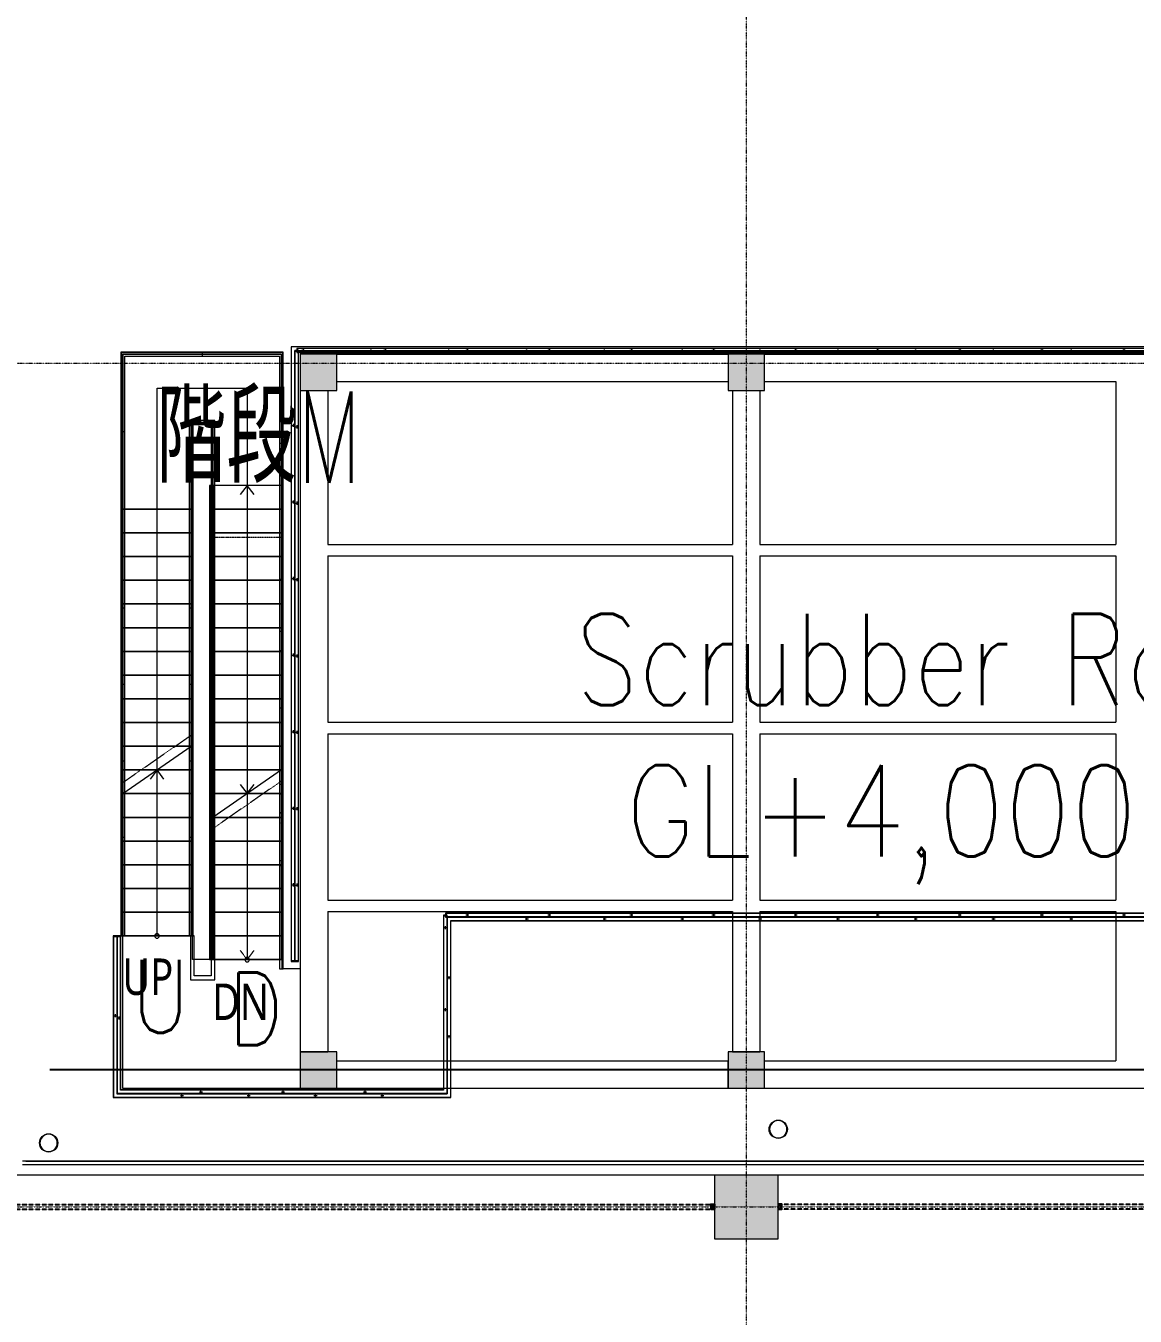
# Model space of a CAD drawing. Extents: x -32000 to 290600, y -29000 to 131250.
# Drawn here: x 151700 to 163864, y 88800 to 102950 of the extents above; entities that cross this region are included whole.
import ezdxf
from ezdxf.enums import TextEntityAlignment as Align

# ---------------------------------------------------------------- set-up
doc = ezdxf.new("R2010")
doc.units = 0
doc.header["$LTSCALE"] = 10
for name, pattern in [('H12PL2$0$JJP_三點線', [0.9, 0.3, -0.15, 0, -0.15, 0, -0.15, 0, -0.15]), ('H12PL2$0$JJP_虛線(退縮線、投影線、地下室範圍、非屬本工程、圖面分區)', [0.45, 0.3, -0.15]), ('H12PL2$0$虛線', [0.846667, 0.423333, -0.423333]), ('XFM7P20ICA$0$CENTERK3', [2.749, 2.5, -0.083, 0.083, -0.083]), ('XFM7P20ICA$0$H12PL2$0$JJP_三點線', [0.9, 0.3, -0.15, 0, -0.15, 0, -0.15, 0, -0.15]), ('XFM7P20ICA$0$H12PL2$0$JJP_虛線(退縮線、投影線、地下室範圍、非屬本工程、圖面分區)', [0.45, 0.3, -0.15]), ('XFM7P20ICA$0$H12PL2$0$虛線', [0.846667, 0.423333, -0.423333]), ('XFM7P20ICA$0$XFDP20$0$HIDDEN2', [0.1875, 0.125, -0.0625])]:
    doc.linetypes.add(name, pattern=pattern)
for name, color, linetype in [('H12PL2$0$A-OBJE-MEP', 252, 'Continuous'), ('H12PL2$0$A-RAIL', 252, 'Continuous'), ('H12PL2$0$A-STRS', 252, 'Continuous'), ('H12PL2$0$A-TEXT', 252, 'Continuous'), ('H12PL2$0$A-WALL-EX', 252, 'Continuous'), ('H12PL2$0$S-BEAM-SHOW', 252, 'Continuous'), ('H12PL2$0$S-COL', 252, 'Continuous'), ('H12PL2$0$S-GRID', 252, 'Continuous'), ('H12PL2$0$S-SLAB-SHOW', 252, 'Continuous'), ('XFM7P20ICA$0$H12PL2$0$A-OBJE-MEP', 252, 'Continuous'), ('XFM7P20ICA$0$H12PL2$0$A-RAIL', 252, 'Continuous'), ('XFM7P20ICA$0$H12PL2$0$A-STRS', 252, 'Continuous'), ('XFM7P20ICA$0$H12PL2$0$A-WALL-EX', 252, 'Continuous'), ('XFM7P20ICA$0$H12PL2$0$Hattch', 252, 'Continuous'), ('XFM7P20ICA$0$H12PL2$0$S-COL', 252, 'Continuous'), ('XFM7P20ICA$0$H12PL2$0$S-GRID', 252, 'Continuous'), ('XFM7P20ICA$0$K-SIN', 252, 'XFM7P20ICA$0$CENTERK3'), ('XFM7P20ICA$0$TEXT2', 252, 'Continuous'), ('XFM7P20ICA$0$XFDP20$0$A-Partition-Col (200K)', 1, 'Continuous'), ('XFM7P20ICA$0$XFDP20$0$A-W-R1 (Rockwool) (200K)', 2, 'XFM7P20ICA$0$XFDP20$0$HIDDEN2')]:
    doc.layers.add(name, color=color, linetype=linetype)
doc.styles.add('H12PL2$0$Standard', font='', dxfattribs={"width": 0.8})
doc.styles.add('XFM7P20ICA$0$TEXT', font='romans.shx', dxfattribs={"width": 0.85, "bigfont": 'BIGFONT.shx'})
doc.styles.get('H12PL2$0$Standard').set_extended_font_data('Microsoft JhengHei')

# ---------------------------------------------------------------- blocks, each defined once
blk = doc.blocks.new('H12PL2')
at = {"layer": 'H12PL2$0$A-OBJE-MEP', "lineweight": 0, "flags": 128}
for points in [[(160045, 90850, 1), (159855, 90850, 1)], [(152045, 90700, 1), (151855, 90700, 1)]]:
    blk.add_lwpolyline(points, format="xyb", close=True, dxfattribs=at)
at = {"layer": 'H12PL2$0$A-OBJE-MEP', "lineweight": 0}
for centre in [(159950, 90850), (151950, 90700)]:
    blk.add_circle(centre, 100, dxfattribs=at)
at = {"layer": 'H12PL2$0$A-RAIL', "lineweight": 0}
for p, q in [((152742.65, 99371.35), (152742.65, 97650)), ((154523.35, 99371.35), (152742.65, 99371.35)), ((153650, 99350), (153616, 99350)), ((153633, 99367), (153633, 99333)), ((154523.35, 97390), (154523.35, 99371.35)), ((154757, 99390), (154723, 99390)), ((154740, 99407), (154740, 99373)), ((155657, 99390), (155623, 99390)), ((155640, 99407), (155640, 99373)), ((156557, 99390), (156523, 99390)), ((156540, 99407), (156540, 99373)), ((157457, 99390), (157423, 99390)), ((157440, 99407), (157440, 99373)), ((158357, 99390), (158323, 99390)), ((158340, 99407), (158340, 99373)), ((159257, 99390), (159223, 99390)), ((159240, 99407), (159240, 99373)), ((160157, 99390), (160123, 99390)), ((160140, 99407), (160140, 99373)), ((161057, 99390), (161023, 99390)), ((161040, 99407), (161040, 99373)), ((161957, 99390), (161923, 99390)), ((161940, 99407), (161940, 99373)), ((162857, 99390), (162823, 99390)), ((162840, 99407), (162840, 99373)), ((163757, 99390), (163723, 99390)), ((163740, 99407), (163740, 99373)), ((152785.35, 97650), (152785.35, 99328.65)), ((152785.35, 99328.65), (154480.65, 99328.65)), ((154480.65, 99328.65), (154480.65, 97390)), ((152747, 98500), (152781, 98500)), ((152764, 98517), (152764, 98483)), ((153492.65, 98621.35), (153492.65, 97650)), ((153773.35, 98621.35), (153492.65, 98621.35)), ((153535.35, 97650), (153535.35, 98578.65)), ((153535.35, 98578.65), (153730.65, 98578.65)), ((153730.65, 98578.65), (153730.65, 97390)), ((153773.35, 97390), (153773.35, 98621.35)), ((154653, 98552.5), (154687, 98552.5)), ((154670, 98569.5), (154670, 98535.5)), ((154519, 98370), (154485, 98370)), ((154502, 98353), (154502, 98387)), ((153773.35, 98010), (153730.65, 98010)), ((153730.65, 98010), (153730.65, 97910)), ((153773.35, 97910), (153773.35, 98010)), ((154523.35, 98010), (154480.65, 98010)), ((154480.65, 98010), (154480.65, 97910)), ((154523.35, 97910), (154523.35, 98010)), ((153730.65, 97910), (153730.65, 92710)), ((153773.35, 92710), (153773.35, 97910)), ((154480.65, 97910), (154480.65, 92710)), ((154523.35, 92710), (154523.35, 97910)), ((152742.65, 97650), (152742.65, 92970)), ((152785.35, 92970), (152785.35, 97650)), ((153492.65, 97650), (153492.65, 92970)), ((153535.35, 92970), (153535.35, 97650)), ((154653, 97715), (154687, 97715)), ((154670, 97732), (154670, 97698)), ((153730.65, 97390), (153730.65, 94316.27)), ((153773.35, 94340.92), (153773.35, 97390)), ((154480.65, 97390), (154480.65, 94316.27)), ((154523.35, 94340.92), (154523.35, 97390)), ((153769, 96880), (153735, 96880)), ((153752, 96863), (153752, 96897)), ((154519, 96880), (154485, 96880)), ((154502, 96863), (154502, 96897)), ((154653, 96877.5), (154687, 96877.5)), ((154670, 96894.5), (154670, 96860.5)), ((152747, 96567), (152781, 96567)), ((152764, 96584), (152764, 96550)), ((153497, 96567), (153531, 96567)), ((153514, 96584), (153514, 96550)), ((153769, 96307), (153735, 96307)), ((153752, 96290), (153752, 96324)), ((154519, 96307), (154485, 96307)), ((154502, 96290), (154502, 96324)), ((153769, 96095), (153735, 96095)), ((153752, 96078), (153752, 96112)), ((154519, 96095), (154485, 96095)), ((154502, 96078), (154502, 96112)), ((154653, 96040), (154687, 96040)), ((154670, 96057), (154670, 96023)), ((152747, 95729), (152781, 95729)), ((152764, 95746), (152764, 95712)), ((153497, 95729), (153531, 95729)), ((153514, 95746), (153514, 95712)), ((153769, 95469), (153735, 95469)), ((153752, 95452), (153752, 95486)), ((154519, 95469), (154485, 95469)), ((154502, 95452), (154502, 95486)), ((153769, 95310), (153735, 95310)), ((153752, 95293), (153752, 95327)), ((154519, 95310), (154485, 95310)), ((154502, 95293), (154502, 95327)), ((154653, 95202.5), (154687, 95202.5)), ((154670, 95219.5), (154670, 95185.5)), ((152747, 94891), (152781, 94891)), ((152764, 94908), (152764, 94874)), ((153497, 94891), (153531, 94891)), ((153514, 94908), (153514, 94874)), ((153769, 94631), (153735, 94631)), ((153769, 94525), (153735, 94525)), ((153752, 94614), (153752, 94648)), ((153752, 94508), (153752, 94542)), ((154519, 94631), (154485, 94631)), ((154519, 94525), (154485, 94525)), ((154502, 94614), (154502, 94648)), ((154502, 94508), (154502, 94542)), ((154670, 94382), (154670, 94348)), ((153730.65, 94316.27), (153773.35, 94340.92)), ((154480.65, 94316.27), (154523.35, 94340.92)), ((154653, 94365), (154687, 94365)), ((152747, 94053), (152781, 94053)), ((152764, 94070), (152764, 94036)), ((153497, 94053), (153531, 94053)), ((153514, 94070), (153514, 94036)), ((153769, 93740), (153735, 93740)), ((153752, 93723), (153752, 93757)), ((154519, 93740), (154485, 93740)), ((154502, 93723), (154502, 93757)), ((154670, 93544.5), (154670, 93510.5)), ((154653, 93527.5), (154687, 93527.5)), ((156321.35, 93197.5), (156278.65, 93197.5)), ((156278.65, 93197.5), (156278.65, 91281.35)), ((156320, 93187.5), (156280, 93187.5)), ((156280, 93187.5), (156280, 91280)), ((156320, 91240), (156320, 93187.5)), ((156321.35, 91238.65), (156321.35, 93197.5)), ((156557, 93197.5), (156523, 93197.5)), ((156540, 93214.5), (156540, 93180.5)), ((157457, 93197.5), (157423, 93197.5)), ((157440, 93214.5), (157440, 93180.5)), ((158357, 93197.5), (158323, 93197.5)), ((158340, 93214.5), (158340, 93180.5)), ((159257, 93197.5), (159223, 93197.5)), ((159240, 93214.5), (159240, 93180.5)), ((160157, 93197.5), (160123, 93197.5)), ((160140, 93214.5), (160140, 93180.5)), ((161057, 93197.5), (161023, 93197.5)), ((161040, 93214.5), (161040, 93180.5)), ((161957, 93197.5), (161923, 93197.5)), ((161940, 93214.5), (161940, 93180.5)), ((162857, 93197.5), (162823, 93197.5)), ((162840, 93214.5), (162840, 93180.5)), ((163757, 93197.5), (163723, 93197.5)), ((163740, 93214.5), (163740, 93180.5)), ((152741.35, 92970), (152698.65, 92970)), ((152698.65, 92970), (152698.65, 91238.65)), ((152741.35, 91281.35), (152741.35, 92970)), ((152742.65, 92970), (152785.35, 92970)), ((153492.65, 92970), (153535.35, 92970)), ((153547.35, 92970), (153504.65, 92970)), ((153504.65, 92970), (153504.65, 92488.65)), ((153547.35, 92531.35), (153547.35, 92970)), ((156317, 93060), (156283, 93060)), ((156300, 93043), (156300, 93077)), ((152740, 92960), (152700, 92960)), ((152700, 92960), (152700, 91240)), ((152740, 91280), (152740, 92960)), ((153730.65, 92710), (153730.65, 92531.35)), ((153773.35, 92488.65), (153773.35, 92710)), ((154480.65, 92710), (154480.65, 92610)), ((154523.35, 92610), (154523.35, 92710)), ((154480.65, 92610), (154523.35, 92610)), ((153504.65, 92488.65), (153773.35, 92488.65)), ((153730.65, 92531.35), (153547.35, 92531.35)), ((156317, 92160), (156283, 92160)), ((156300, 92143), (156300, 92177)), ((152703, 92070), (152737, 92070)), ((152720, 92087), (152720, 92053)), ((156280, 91280), (152740, 91280)), ((156278.65, 91281.35), (152741.35, 91281.35)), ((153620, 91243), (153620, 91277)), ((154520, 91243), (154520, 91277)), ((155420, 91243), (155420, 91277)), ((152698.65, 91238.65), (156321.35, 91238.65)), ((152700, 91240), (156320, 91240)), ((153603, 91260), (153637, 91260)), ((154503, 91260), (154537, 91260)), ((155403, 91260), (155437, 91260))]:
    blk.add_line(p, q, dxfattribs=at)
at = {"layer": 'H12PL2$0$A-RAIL', "linetype": 'H12PL2$0$JJP_虛線(退縮線、投影線、地下室範圍、非屬本工程、圖面分區)', "lineweight": 0}
for p, q in [((153769, 93793), (153735, 93793)), ((153752, 93776), (153752, 93810)), ((154519, 93793), (154485, 93793)), ((154502, 93776), (154502, 93810))]:
    blk.add_line(p, q, dxfattribs=at)
at = {"layer": 'H12PL2$0$A-RAIL', "lineweight": 0, "flags": 128}
for points in [[(154648.65, 92690), (154691.35, 92690), (154691.35, 99390), (154648.65, 99390)], [(154650, 92700), (154690, 92700), (154690, 99380), (154650, 99380)], [(154670, 99411.35), (154670, 99368.65), (168240, 99368.65), (168240, 99411.35)], [(154680, 99410), (154680, 99370), (168230, 99370), (168230, 99410)], [(156300, 93218.85), (156300, 93176.15), (168240, 93176.15), (168240, 93218.85)], [(156310, 93217.5), (156310, 93177.5), (168230, 93177.5), (168230, 93217.5)]]:
    blk.add_lwpolyline(points, close=True, dxfattribs=at)
at = {"layer": 'H12PL2$0$A-RAIL', "linetype": 'H12PL2$0$JJP_虛線(退縮線、投影線、地下室範圍、非屬本工程、圖面分區)', "lineweight": 0, "flags": 128}
for points in [[(153730.65, 94200.8), (153730.65, 92710), (153773.35, 92710), (153773.35, 94225.45)], [(154480.65, 94200.8), (154480.65, 92710), (154523.35, 92710), (154523.35, 94225.45)]]:
    blk.add_lwpolyline(points, close=True, dxfattribs=at)
at = {"layer": 'H12PL2$0$A-STRS', "linetype": 'H12PL2$0$JJP_虛線(退縮線、投影線、地下室範圍、非屬本工程、圖面分區)', "lineweight": 0}
for p, q in [((154518, 99366), (152748, 99366)), ((152748, 99366), (152748, 97650)), ((152764, 97650), (152764, 99350)), ((152764, 99350), (154502, 99350)), ((154502, 99350), (152764, 99350)), ((152764, 99350), (152764, 97650)), ((154502, 99350), (154502, 97390)), ((154502, 97390), (154502, 99350)), ((154518, 97390), (154518, 99366)), ((153139, 97650), (153139, 98975)), ((153139, 98975), (154127, 98975)), ((154127, 98975), (154127, 97390)), ((153752, 98600), (153514, 98600)), ((153514, 98600), (153514, 97650)), ((153514, 97650), (153514, 98600)), ((153514, 98600), (153752, 98600)), ((153530, 97650), (153530, 98584)), ((153530, 98584), (153736, 98584)), ((153736, 98584), (153736, 97390)), ((153752, 97390), (153752, 98600)), ((153752, 98600), (153752, 97390)), ((152764, 97650), (152748, 97650)), ((152748, 97650), (152748, 94640.59)), ((152748, 97650), (152764, 97650)), ((152764, 94651.68), (152764, 97650)), ((152764, 97650), (153514, 97650)), ((152764, 97650), (153514, 97650)), ((153514, 97650), (152764, 97650)), ((152764, 97650), (152764, 97390)), ((152764, 97650), (153514, 97650)), ((153139, 94911.68), (153139, 97650)), ((153530, 97650), (153514, 97650)), ((153514, 97650), (153514, 95171.68)), ((153514, 97650), (153530, 97650)), ((153514, 97390), (153514, 97650)), ((153530, 95182.78), (153530, 97650)), ((152764, 97390), (153514, 97390)), ((153514, 97390), (152764, 97390)), ((152764, 97390), (152764, 97130)), ((152764, 97390), (153514, 97390)), ((153514, 97130), (153514, 97390)), ((153736, 97390), (153752, 97390)), ((153736, 97390), (153736, 92710)), ((153752, 97390), (153736, 97390)), ((153752, 92710), (153752, 97390)), ((154502, 97390), (153752, 97390)), ((154502, 97390), (153752, 97390)), ((153752, 97390), (154502, 97390)), ((154502, 97390), (153752, 97390)), ((153752, 97390), (153752, 97130)), ((154127, 97390), (154127, 92970)), ((154502, 97390), (154518, 97390)), ((154502, 97390), (154502, 92710)), ((154518, 97390), (154502, 97390)), ((154502, 97130), (154502, 97390)), ((154518, 92710), (154518, 97390)), ((154502, 97340), (153752, 97340)), ((152764, 97130), (153514, 97130)), ((153514, 97130), (152764, 97130)), ((152764, 97130), (152764, 96870)), ((152764, 97130), (153514, 97130)), ((153514, 96870), (153514, 97130)), ((154502, 97130), (153752, 97130)), ((153752, 97130), (154502, 97130)), ((154502, 97130), (153752, 97130)), ((153752, 97130), (153752, 96870)), ((154502, 96870), (154502, 97130)), ((152764, 96870), (153514, 96870)), ((153514, 96870), (152764, 96870)), ((152764, 96870), (152764, 96610)), ((152764, 96870), (153514, 96870)), ((153514, 96610), (153514, 96870)), ((154502, 96870), (153752, 96870)), ((153752, 96870), (154502, 96870)), ((154502, 96870), (153752, 96870)), ((153752, 96870), (153752, 96610)), ((154502, 96610), (154502, 96870)), ((152764, 96610), (153514, 96610)), ((153514, 96610), (152764, 96610)), ((152764, 96610), (152764, 96350)), ((152764, 96610), (153514, 96610)), ((153514, 96350), (153514, 96610)), ((154502, 96610), (153752, 96610)), ((153752, 96610), (154502, 96610)), ((154502, 96610), (153752, 96610)), ((153752, 96610), (153752, 96350)), ((154502, 96350), (154502, 96610)), ((152764, 96350), (153514, 96350)), ((153514, 96350), (152764, 96350)), ((152764, 96350), (152764, 96090)), ((152764, 96350), (153514, 96350)), ((153514, 96090), (153514, 96350)), ((154502, 96350), (153752, 96350)), ((153752, 96350), (154502, 96350)), ((154502, 96350), (153752, 96350)), ((153752, 96350), (153752, 96090)), ((154502, 96090), (154502, 96350)), ((152764, 96090), (153514, 96090)), ((153514, 96090), (152764, 96090)), ((152764, 96090), (152764, 95830)), ((152764, 96090), (153514, 96090)), ((153514, 95830), (153514, 96090)), ((154502, 96090), (153752, 96090)), ((153752, 96090), (154502, 96090)), ((154502, 96090), (153752, 96090)), ((153752, 96090), (153752, 95830)), ((154502, 95830), (154502, 96090)), ((152764, 95830), (153514, 95830)), ((153514, 95830), (152764, 95830)), ((152764, 95830), (152764, 95570)), ((152764, 95830), (153514, 95830)), ((153514, 95570), (153514, 95830)), ((154502, 95830), (153752, 95830)), ((153752, 95830), (154502, 95830)), ((154502, 95830), (153752, 95830)), ((153752, 95830), (153752, 95570)), ((154502, 95570), (154502, 95830)), ((152764, 95570), (153514, 95570)), ((153514, 95570), (152764, 95570)), ((152764, 95570), (152764, 95310)), ((152764, 95570), (153514, 95570)), ((153514, 95310), (153514, 95570)), ((154502, 95570), (153752, 95570)), ((153752, 95570), (154502, 95570)), ((154502, 95570), (153752, 95570)), ((153752, 95570), (153752, 95310)), ((154502, 95310), (154502, 95570)), ((152764, 95310), (153514, 95310)), ((153514, 95310), (152764, 95310)), ((152764, 95310), (152764, 95050)), ((152764, 95310), (153514, 95310)), ((153514, 95171.68), (153514, 95310)), ((154502, 95310), (153752, 95310)), ((153752, 95310), (154502, 95310)), ((154502, 95310), (153752, 95310)), ((153752, 95310), (153752, 95050)), ((154502, 95050), (154502, 95310)), ((152764, 94651.68), (153514, 95171.68)), ((152764, 95050), (153338.49, 95050)), ((153338.49, 95050), (152764, 95050)), ((152764, 95050), (152764, 94790)), ((152764, 95050), (153338.49, 95050)), ((154502, 95050), (153752, 95050)), ((153752, 95050), (154502, 95050)), ((154502, 95050), (153752, 95050)), ((153752, 95050), (153752, 94790)), ((154502, 94790), (154502, 95050)), ((152764, 94790), (152963.49, 94790)), ((152963.49, 94790), (152764, 94790)), ((152764, 94790), (152764, 94651.68)), ((152764, 94790), (152963.49, 94790)), ((154502, 94790), (153752, 94790)), ((153752, 94790), (154502, 94790)), ((154502, 94790), (153752, 94790)), ((153752, 94790), (153752, 94530)), ((154502, 94530), (154502, 94790)), ((154502, 94530), (153752, 94530)), ((153752, 94530), (154502, 94530)), ((154502, 94530), (153752, 94530)), ((153752, 94530), (153752, 94270)), ((154502, 94270), (154502, 94530)), ((154502, 94270), (153752, 94270)), ((153752, 94270), (154502, 94270)), ((154502, 94270), (153752, 94270)), ((153752, 94270), (153752, 94010)), ((154502, 94010), (154502, 94270)), ((154502, 94010), (153752, 94010)), ((153752, 94010), (154502, 94010)), ((154502, 94010), (153752, 94010)), ((153752, 94010), (153752, 93750)), ((154502, 93750), (154502, 94010)), ((154502, 93750), (153752, 93750)), ((153752, 93750), (154502, 93750)), ((154502, 93750), (153752, 93750)), ((153752, 93750), (153752, 93490)), ((154502, 93490), (154502, 93750)), ((154502, 93490), (153752, 93490)), ((153752, 93490), (154502, 93490)), ((154502, 93490), (153752, 93490)), ((153752, 93490), (153752, 93230)), ((154502, 93230), (154502, 93490)), ((154502, 93230), (153752, 93230)), ((153752, 93230), (154502, 93230)), ((154502, 93230), (153752, 93230)), ((153752, 93230), (153752, 92970)), ((154502, 92970), (154502, 93230)), ((154502, 92970), (153752, 92970)), ((153752, 92970), (154502, 92970)), ((154502, 92970), (153752, 92970)), ((153752, 92970), (153752, 92710)), ((154127, 92970), (154127, 92710)), ((154502, 92710), (154502, 92970)), ((153736, 92710), (153752, 92710)), ((153752, 92710), (154502, 92710)), ((154502, 92710), (154518, 92710))]:
    blk.add_line(p, q, dxfattribs=at)
at = {"layer": 'H12PL2$0$A-STRS', "linetype": 'H12PL2$0$虛線', "lineweight": 0}
for p, q in [((154502, 99350), (152764, 99350)), ((152764, 99350), (152764, 97650)), ((154502, 97390), (154502, 99350)), ((153514, 97650), (153514, 98600)), ((153514, 98600), (153752, 98600)), ((153752, 98600), (153752, 97390)), ((152764, 97650), (152764, 94651.68)), ((153514, 95171.68), (153514, 97650)), ((153752, 97390), (153752, 92710)), ((154502, 92710), (154502, 97390)), ((153752, 92710), (154502, 92710))]:
    blk.add_line(p, q, dxfattribs=at)
at = {"layer": 'H12PL2$0$A-STRS', "lineweight": 0}
for p, q in [((153736, 97910), (153736, 92710)), ((153752, 97910), (153736, 97910)), ((153752, 92710), (153752, 97910)), ((153752, 97910), (153752, 92710)), ((154502, 97910), (153752, 97910)), ((154502, 97910), (153752, 97910)), ((153752, 97910), (153752, 97650)), ((154127, 97910), (154052, 97810)), ((154127, 97910), (154127, 97650)), ((154202, 97810), (154127, 97910)), ((154502, 97910), (154502, 92710)), ((154518, 97910), (154502, 97910)), ((154502, 92710), (154502, 97910)), ((154502, 97650), (154502, 97910)), ((154518, 92710), (154518, 97910)), ((154502, 97650), (153752, 97650)), ((153752, 97650), (154502, 97650)), ((154502, 97650), (153752, 97650)), ((153752, 97650), (153752, 97390)), ((154127, 97650), (154127, 92970)), ((154502, 97390), (154502, 97650)), ((154502, 97390), (153752, 97390)), ((153752, 97390), (154502, 97390)), ((154502, 97390), (153752, 97390)), ((153752, 97390), (153752, 97130)), ((154502, 97130), (154502, 97390)), ((154502, 97130), (153752, 97130)), ((153752, 97130), (154502, 97130)), ((154502, 97130), (153752, 97130)), ((153752, 97130), (153752, 96870)), ((154502, 96870), (154502, 97130)), ((154502, 96870), (153752, 96870)), ((153752, 96870), (154502, 96870)), ((154502, 96870), (153752, 96870)), ((153752, 96870), (153752, 96610)), ((154502, 96610), (154502, 96870)), ((154502, 96610), (153752, 96610)), ((153752, 96610), (154502, 96610)), ((154502, 96610), (153752, 96610)), ((153752, 96610), (153752, 96350)), ((154502, 96350), (154502, 96610)), ((154502, 96350), (153752, 96350)), ((153752, 96350), (154502, 96350)), ((154502, 96350), (153752, 96350)), ((153752, 96350), (153752, 96090)), ((154502, 96090), (154502, 96350)), ((154502, 96090), (153752, 96090)), ((153752, 96090), (154502, 96090)), ((154502, 96090), (153752, 96090)), ((153752, 96090), (153752, 95830)), ((154502, 95830), (154502, 96090)), ((154502, 95830), (153752, 95830)), ((153752, 95830), (154502, 95830)), ((154502, 95830), (153752, 95830)), ((153752, 95830), (153752, 95570)), ((154502, 95570), (154502, 95830)), ((154502, 95570), (153752, 95570)), ((153752, 95570), (154502, 95570)), ((154502, 95570), (153752, 95570)), ((153752, 95570), (153752, 95310)), ((154502, 95310), (154502, 95570)), ((154502, 95310), (153752, 95310)), ((153752, 95310), (154502, 95310)), ((154502, 95310), (153752, 95310)), ((153752, 95310), (153752, 95050)), ((154502, 95050), (154502, 95310)), ((152764, 94530), (153514, 95050)), ((153514, 95050), (153514, 92970)), ((153514, 92970), (153514, 95050)), ((153514, 94790), (153514, 95050)), ((153530, 92970), (153530, 95061.09)), ((154502, 95050), (153752, 95050)), ((153752, 95050), (154502, 95050)), ((154502, 95050), (153752, 95050)), ((153752, 95050), (153752, 94790)), ((154502, 94790), (154502, 95050)), ((153139, 94790), (153064, 94690)), ((153139, 94790), (153514, 94790)), ((153514, 94790), (153139, 94790)), ((153139, 94790), (153514, 94790)), ((153139, 93230), (153139, 94790)), ((153214, 94690), (153139, 94790)), ((153514, 94530), (153514, 94790)), ((154502, 94790), (153752, 94790)), ((153752, 94790), (154502, 94790)), ((154502, 94790), (153752, 94790)), ((153752, 94790), (153752, 94530)), ((154502, 94530), (154502, 94790)), ((152764, 92970), (152764, 94530)), ((152764, 94530), (152764, 92970)), ((152764, 94530), (153514, 94530)), ((153514, 94530), (152764, 94530)), ((152764, 94530), (152764, 94270)), ((152764, 94530), (153514, 94530)), ((153514, 94270), (153514, 94530)), ((154502, 94530), (153752, 94530)), ((153752, 94530), (154502, 94530)), ((154502, 94530), (153752, 94530)), ((153752, 94530), (153752, 94270)), ((154502, 94270), (154502, 94530)), ((152748, 94518.91), (152748, 92970)), ((152764, 94270), (153514, 94270)), ((153514, 94270), (152764, 94270)), ((152764, 94270), (152764, 94010)), ((152764, 94270), (153514, 94270)), ((153514, 94010), (153514, 94270)), ((154502, 94270), (153752, 94270)), ((153752, 94270), (154502, 94270)), ((154502, 94270), (153752, 94270)), ((153752, 94270), (153752, 94010)), ((154502, 94010), (154502, 94270)), ((152764, 94010), (153514, 94010)), ((153514, 94010), (152764, 94010)), ((152764, 94010), (152764, 93750)), ((152764, 94010), (153514, 94010)), ((153514, 93750), (153514, 94010)), ((154502, 94010), (153752, 94010)), ((153752, 94010), (154502, 94010)), ((154502, 94010), (153752, 94010)), ((153752, 94010), (153752, 93750)), ((154502, 93750), (154502, 94010)), ((152764, 93750), (153514, 93750)), ((153514, 93750), (152764, 93750)), ((152764, 93750), (152764, 93490)), ((152764, 93750), (153514, 93750)), ((153514, 93490), (153514, 93750)), ((154502, 93750), (153752, 93750)), ((153752, 93750), (154502, 93750)), ((154502, 93750), (153752, 93750)), ((153752, 93750), (153752, 93490)), ((154502, 93490), (154502, 93750)), ((152764, 93490), (153514, 93490)), ((153514, 93490), (152764, 93490)), ((152764, 93490), (152764, 93230)), ((152764, 93490), (153514, 93490)), ((153514, 93230), (153514, 93490)), ((154502, 93490), (153752, 93490)), ((153752, 93490), (154502, 93490)), ((154502, 93490), (153752, 93490)), ((153752, 93490), (153752, 93230)), ((154502, 93230), (154502, 93490)), ((152764, 93230), (153514, 93230)), ((153514, 93230), (152764, 93230)), ((152764, 93230), (152764, 92970)), ((152764, 93230), (153514, 93230)), ((153139, 92970), (153139, 93230)), ((153514, 92970), (153514, 93230)), ((154502, 93230), (153752, 93230)), ((153752, 93230), (154502, 93230)), ((154502, 93230), (153752, 93230)), ((153752, 93230), (153752, 92970)), ((154502, 92970), (154502, 93230)), ((152748, 92970), (152764, 92970)), ((152764, 92970), (153514, 92970)), ((152764, 92970), (153514, 92970)), ((153514, 92970), (153530, 92970)), ((154502, 92970), (153752, 92970)), ((153752, 92970), (154502, 92970)), ((154502, 92970), (153752, 92970)), ((153752, 92970), (153752, 92710)), ((154127, 92970), (154127, 92710)), ((154502, 92710), (154502, 92970)), ((153736, 92710), (153752, 92710)), ((153752, 92710), (154502, 92710)), ((153752, 92710), (154502, 92710)), ((154502, 92710), (154518, 92710))]:
    blk.add_line(p, q, dxfattribs=at)
at = {"layer": 'H12PL2$0$A-STRS', "lineweight": 0, "flags": 128}
for points in [[(153164, 92970, 1), (153114, 92970, 1)], [(154152, 92710, 1), (154102, 92710, 1)]]:
    blk.add_lwpolyline(points, format="xyb", close=True, dxfattribs=at)
at = {"layer": 'H12PL2$0$A-WALL-EX', "lineweight": 0}
blk.add_line((151700, 90465), (237400, 90465), dxfattribs=at)
at = {"layer": 'H12PL2$0$A-WALL-EX', "lineweight": 0, "flags": 128}
for points in [[(151700, 90500), (237360, 90500)], [(151700, 90500), (237360, 90500)], [(237400, 90500), (151700, 90500)], [(151550, 90350), (237400, 90350)]]:
    blk.add_lwpolyline(points, dxfattribs=at)
at = {"layer": 'H12PL2$0$S-BEAM-SHOW', "lineweight": 0, "flags": 128}
for points in [[(155110, 99350), (159400, 99350)], [(155110, 99050), (155110, 99350)], [(159400, 99350), (159400, 99050)], [(159800, 99350), (167800, 99350)], [(159800, 99050), (159800, 99350)], [(154710, 98950), (155010, 98950)], [(154710, 98950), (154710, 91700)], [(155010, 98950), (155010, 97262.5)], [(155110, 99050), (159400, 99050)], [(159450, 98950), (159750, 98950)], [(159450, 98950), (159450, 97262.5)], [(159750, 98950), (159750, 97262.5)], [(159800, 99050), (163650, 99050)], [(163650, 99050), (163650, 97262.5)], [(155010, 97262.5), (159450, 97262.5)], [(159750, 97262.5), (163650, 97262.5)], [(155010, 97137.5), (159450, 97137.5)], [(155010, 97137.5), (155010, 95312.5)], [(159450, 97137.5), (159450, 95312.5)], [(159750, 97137.5), (163650, 97137.5)], [(159750, 97137.5), (159750, 95312.5)], [(163650, 97137.5), (163650, 95312.5)], [(155010, 95312.5), (159450, 95312.5)], [(159750, 95312.5), (163650, 95312.5)], [(155010, 95187.5), (159450, 95187.5)], [(155010, 95187.5), (155010, 93362.5)], [(159450, 95187.5), (159450, 93362.5)], [(159750, 95187.5), (163650, 95187.5)], [(159750, 95187.5), (159750, 93362.5)], [(163650, 95187.5), (163650, 93362.5)], [(155010, 93362.5), (159450, 93362.5)], [(159750, 93362.5), (163650, 93362.5)], [(155010, 93237.5), (159450, 93237.5)], [(155010, 93237.5), (155010, 91700)], [(159450, 93237.5), (159450, 91700)], [(159750, 93237.5), (163650, 93237.5)], [(159750, 93237.5), (159750, 91700)], [(163650, 93237.5), (163650, 91600)], [(154710, 91700), (155010, 91700)], [(159450, 91700), (159750, 91700)], [(155110, 91600), (159400, 91600)], [(155110, 91300), (155110, 91600)], [(159400, 91300), (159400, 91600)], [(159800, 91600), (163650, 91600)], [(159800, 91300), (159800, 91600)], [(155110, 91300), (159400, 91300)], [(159800, 91300), (167800, 91300)]]:
    blk.add_lwpolyline(points, dxfattribs=at)
at = {"layer": 'H12PL2$0$S-COL', "lineweight": 0, "flags": 128}
for points in [[(154710, 98950), (155110, 98950), (155110, 99350), (154710, 99350)], [(159400, 98950), (159800, 98950), (159800, 99350), (159400, 99350)], [(154710, 91300), (155110, 91300), (155110, 91700), (154710, 91700)], [(159400, 91300), (159800, 91300), (159800, 91700), (159400, 91700)]]:
    blk.add_lwpolyline(points, close=True, dxfattribs=at)
blk.add_lwpolyline([(159250, 90350), (159250, 89650), (159950, 89650), (159950, 90350)], dxfattribs=at)
at = {"layer": 'H12PL2$0$S-GRID', "linetype": 'H12PL2$0$JJP_三點線', "lineweight": 0}
for p, q in [((159600, 128250), (159600, -28000)), ((-29000, 99250), (289600, 99250)), ((-29000, 90000), (289600, 90000))]:
    blk.add_line(p, q, dxfattribs=at)
at = {"layer": 'H12PL2$0$S-SLAB-SHOW', "lineweight": 0, "flags": 128}
blk.add_lwpolyline([(152760, 91300), (189263.15, 91300), (189263.15, 99350), (154710, 99350), (154710, 92610), (154510, 92610), (154510, 92710), (153744, 92710), (153526, 92710), (153526, 92970), (152760, 92970)], close=True, dxfattribs=at)
at = {"layer": 'H12PL2$0$A-TEXT', "linetype": 'Continuous', "lineweight": 0, "char_height": 400, "attachment_point": 4, "style": 'H12PL2$0$Standard'}
for s, insert in [('\\A1;UP', (152760, 92519.82)), ('\\A1;DN', (153744, 92247.84))]:
    blk.add_mtext(s, dxfattribs=dict(at, insert=insert))
blk = doc.blocks.new('XFM7P20ICA$0$XFDP20$0$TP1-50-Partition_Col-side')
blk.add_lwpolyline([(-2.5, -4), (-2.5, -3.9), (-2.6, -3.9), (-2.5, -3), (-2.5, -0.3), (-2.4, -0.2), (-0.7, -0.2), (-0.5, -0.2), (-0.1, -0.2), (0, -0.2), (0, -0.2), (0.5, -0.2), (0.6, -0.2), (2.4, -0.2), (2.5, -0.3), (2.5, -3), (2.6, -3.9), (2.5, -3.9), (2.5, -4), (2.7, -4), (2.7, 0), (-2.7, 0), (-2.7, -4)], close=True)
for points in [[(-1.6, -2.1), (-2.3, -2.1, 0.414213), (-2.4, -2.2), (-2.4, -3.6), (-2.5, -3.6), (-2.5, -2.2, -0.414213), (-2.3, -2), (-1.6, -2), (-1.6, -2.1)], [(1.6, -2.1), (2.3, -2.1, -0.414213), (2.4, -2.2), (2.4, -3.6), (2.5, -3.6), (2.5, -2.2, 0.414213), (2.3, -2), (1.6, -2), (1.6, -2.1)]]:
    blk.add_lwpolyline(points, format="xyb")
blk.add_lwpolyline([(2.2, -3.6), (-2.2, -3.6, -0.414214), (-2.3, -3.5), (-2.3, -2.6, -0.414214), (-2.2, -2.5), (-1.3, -2.5, 0.414214), (-1.1, -2.3), (-1.1, -2.2, 0.414214), (-1.3, -2.1), (-1.9, -2.1), (-1.9, -2.1), (-1.3, -2.1, -0.414214), (-1.2, -2.2), (-1.2, -2.3, -0.414214), (-1.3, -2.4), (-2.2, -2.4, 0.414214), (-2.4, -2.6), (-2.4, -3.5, 0.414214), (-2.2, -3.6), (2.2, -3.6, 0.414214), (2.4, -3.5), (2.4, -2.6, 0.414214), (2.2, -2.4), (1.3, -2.4, -0.414214), (1.2, -2.3), (1.2, -2.2, -0.414214), (1.3, -2.1), (1.9, -2.1), (1.9, -2.1), (1.3, -2.1, 0.414214), (1.1, -2.2), (1.1, -2.3, 0.414214), (1.3, -2.5), (2.2, -2.5, -0.414214), (2.3, -2.6), (2.3, -3.5, -0.414214)], format="xyb", close=True)
blk = doc.blocks.new('XFM7P20ICA$0$XFDP20')
at = {"layer": 'XFM7P20ICA$0$XFDP20$0$A-W-R1 (Rockwool) (200K)'}
for p, q in [((151550, 90025, 0), (159250, 90025, 0)), ((167650, 90025, 0), (159950, 90025, 0)), ((151550, 89975, 0), (159250, 89975, 0)), ((167650, 89975, 0), (159950, 89975, 0))]:
    blk.add_line(p, q, dxfattribs=at)
at = {"layer": 'XFM7P20ICA$0$XFDP20$0$A-Partition-Col (200K)', "yscale": 10, "zscale": 10}
for p, xscale, rotation in [((159250, 90000, 0), -10, 270), ((159950, 90000, 0), 10, 90.00000000000001)]:
    blk.add_blockref('XFM7P20ICA$0$XFDP20$0$TP1-50-Partition_Col-side', p, dxfattribs=dict(at, xscale=xscale, rotation=rotation))
blk = doc.blocks.new('XFM7P20ICA$0$H12PL2')
at = {"layer": 'XFM7P20ICA$0$H12PL2$0$Hattch', "linetype": 'Continuous', "lineweight": 0}
for points in [[(154710, 98950), (155110, 98950), (155110, 99350), (154710, 99350)], [(159400, 98950), (159800, 98950), (159800, 99350), (159400, 99350)], [(154710, 91300), (155110, 91300), (155110, 91700), (154710, 91700)], [(159400, 91300), (159800, 91300), (159800, 91700), (159400, 91700)], [(159250, 89650), (159950, 89650), (159950, 90350), (159250, 90350)]]:
    blk.add_hatch(color=256, dxfattribs=at).paths.add_polyline_path(points)
at = {"layer": 'XFM7P20ICA$0$H12PL2$0$A-OBJE-MEP', "lineweight": 0, "flags": 128}
for points in [[(160045, 90850, 1), (159855, 90850, 1)], [(152045, 90700, 1), (151855, 90700, 1)]]:
    blk.add_lwpolyline(points, format="xyb", close=True, dxfattribs=at)
at = {"layer": 'XFM7P20ICA$0$H12PL2$0$A-OBJE-MEP', "lineweight": 0}
for centre in [(159950, 90850), (151950, 90700)]:
    blk.add_circle(centre, 100, dxfattribs=at)
at = {"layer": 'XFM7P20ICA$0$H12PL2$0$A-RAIL', "lineweight": 0}
for p, q in [((154608.65, 99430), (154608.65, 92690)), ((168301.35, 99430), (154608.65, 99430)), ((154610, 99428.65), (154610, 92700)), ((168300, 99428.65), (154610, 99428.65)), ((154650, 92700), (154650, 99388.65)), ((154650, 99388.65), (168260, 99388.65)), ((154651.35, 92690), (154651.35, 99387.3)), ((154651.35, 99387.3), (168258.65, 99387.3)), ((155489.63, 99408.65), (155476.63, 99408.65)), ((155483.13, 99415.15), (155483.13, 99402.15)), ((156342.75, 99408.65), (156329.75, 99408.65)), ((156336.25, 99415.15), (156336.25, 99402.15)), ((157195.88, 99408.65), (157182.88, 99408.65)), ((157189.38, 99415.15), (157189.38, 99402.15)), ((158049, 99408.65), (158036, 99408.65)), ((158042.5, 99415.15), (158042.5, 99402.15)), ((158902.12, 99408.65), (158889.12, 99408.65)), ((158895.62, 99415.15), (158895.62, 99402.15)), ((159755.25, 99408.65), (159742.25, 99408.65)), ((159748.75, 99415.15), (159748.75, 99402.15)), ((160608.38, 99408.65), (160595.38, 99408.65)), ((160601.88, 99415.15), (160601.88, 99402.15)), ((161461.5, 99408.65), (161448.5, 99408.65)), ((161455, 99415.15), (161455, 99402.15)), ((162314.62, 99408.65), (162301.62, 99408.65)), ((162308.12, 99415.15), (162308.12, 99402.15)), ((163167.75, 99408.65), (163154.75, 99408.65)), ((163161.25, 99415.15), (163161.25, 99402.15)), ((154613, 98568.82), (154647, 98568.82)), ((154630, 98585.82), (154630, 98551.82)), ((154613, 97728.99), (154647, 97728.99)), ((154630, 97745.99), (154630, 97711.99)), ((153753, 97043.33), (153719, 97043.33)), ((153736, 97026.33), (153736, 97060.33)), ((154613, 96889.16), (154647, 96889.16)), ((154630, 96906.16), (154630, 96872.16)), ((153753, 96176.67), (153719, 96176.67)), ((153736, 96159.67), (153736, 96193.67)), ((154613, 96049.32), (154647, 96049.32)), ((154630, 96066.32), (154630, 96032.32)), ((153753, 95310), (153719, 95310)), ((153736, 95293), (153736, 95327)), ((154613, 95209.49), (154647, 95209.49)), ((154630, 95226.49), (154630, 95192.49)), ((153753, 94443.33), (153719, 94443.33)), ((153736, 94426.33), (153736, 94460.33)), ((154630, 94386.66), (154630, 94352.66)), ((154613, 94369.66), (154647, 94369.66)), ((153753, 93576.67), (153719, 93576.67)), ((153736, 93559.67), (153736, 93593.67)), ((154630, 93546.83), (154630, 93512.83)), ((154613, 93529.83), (154647, 93529.83)), ((168258.65, 93178.85), (156319.23, 93178.85)), ((156319.23, 93178.85), (156319.23, 91241.35)), ((168260, 93177.5), (156320.58, 93177.5)), ((156320.58, 93177.5), (156320.58, 91240)), ((156360.58, 93137.5), (168300, 93137.5)), ((156360.58, 91200), (156360.58, 93137.5)), ((156361.93, 93136.15), (168301.35, 93136.15)), ((156361.93, 91198.65), (156361.93, 93136.15)), ((157176.39, 93157.5), (157210.39, 93157.5)), ((157193.39, 93140.5), (157193.39, 93174.5)), ((158029.21, 93157.5), (158063.21, 93157.5)), ((158046.21, 93140.5), (158046.21, 93174.5)), ((158882.03, 93157.5), (158916.03, 93157.5)), ((158899.03, 93140.5), (158899.03, 93174.5)), ((159734.84, 93157.5), (159768.84, 93157.5)), ((159751.84, 93140.5), (159751.84, 93174.5)), ((160587.66, 93157.5), (160621.66, 93157.5)), ((160604.66, 93140.5), (160604.66, 93174.5)), ((161440.47, 93157.5), (161474.47, 93157.5)), ((161457.47, 93140.5), (161457.47, 93174.5)), ((162293.29, 93157.5), (162327.29, 93157.5)), ((162310.29, 93140.5), (162310.29, 93174.5)), ((163146.11, 93157.5), (163180.11, 93157.5)), ((163163.11, 93140.5), (163163.11, 93174.5)), ((152701.35, 92970), (152658.65, 92970)), ((152658.65, 92970), (152658.65, 91198.65)), ((152701.35, 91241.35), (152701.35, 92970)), ((152700, 92960), (152660, 92960)), ((152660, 92960), (152660, 91200)), ((152700, 91240), (152700, 92960)), ((154608.65, 92690), (154651.35, 92690)), ((154610, 92700), (154650, 92700)), ((156357.58, 92511.67), (156323.58, 92511.67)), ((156340.58, 92494.67), (156340.58, 92528.67)), ((152663, 92095), (152697, 92095)), ((152680, 92112), (152680, 92078)), ((156357.58, 91865.83), (156323.58, 91865.83)), ((156340.58, 91848.83), (156340.58, 91882.83)), ((152658.65, 91198.65), (156361.93, 91198.65)), ((152660, 91200), (156360.58, 91200)), ((156320.58, 91240), (152700, 91240)), ((156319.23, 91241.35), (152701.35, 91241.35)), ((153395.12, 91220), (153429.12, 91220)), ((153412.12, 91203), (153412.12, 91237)), ((154127.23, 91220), (154161.23, 91220)), ((154144.23, 91203), (154144.23, 91237)), ((154859.35, 91220), (154893.35, 91220)), ((154876.35, 91203), (154876.35, 91237)), ((155591.46, 91220), (155625.46, 91220)), ((155608.46, 91203), (155608.46, 91237))]:
    blk.add_line(p, q, dxfattribs=at)
at = {"layer": 'XFM7P20ICA$0$H12PL2$0$A-RAIL', "lineweight": 0, "flags": 128}
for points in [[(153757.35, 97910), (153714.65, 97910), (153714.65, 92710), (153757.35, 92710)], [(153756, 97900), (153716, 97900), (153716, 92720), (153756, 92720)]]:
    blk.add_lwpolyline(points, close=True, dxfattribs=at)
at = {"layer": 'XFM7P20ICA$0$H12PL2$0$A-STRS', "lineweight": 0}
for p, q in [((154518, 99366), (152748, 99366)), ((152748, 99366), (152748, 97650)), ((152764, 97650), (152764, 99350)), ((152764, 99350), (154502, 99350)), ((154502, 99350), (152764, 99350)), ((152764, 99350), (152764, 97650)), ((154502, 99350), (152764, 99350)), ((152764, 99350), (152764, 97650)), ((154502, 99350), (154502, 97390)), ((154502, 97390), (154502, 99350)), ((154502, 97390), (154502, 99350)), ((154518, 97390), (154518, 99366)), ((153139, 97650), (153139, 98975)), ((153139, 98975), (154127, 98975)), ((154127, 98975), (154127, 97390)), ((153752, 98600), (153514, 98600)), ((153514, 98600), (153514, 97650)), ((153514, 97650), (153514, 98600)), ((153514, 98600), (153752, 98600)), ((153514, 97650), (153514, 98600)), ((153514, 98600), (153752, 98600)), ((153530, 97650), (153530, 98584)), ((153530, 98584), (153736, 98584)), ((153736, 98584), (153736, 97390)), ((153752, 97390), (153752, 98600)), ((153752, 98600), (153752, 97390)), ((153752, 98600), (153752, 97390)), ((153736, 97910), (153736, 92710)), ((153752, 97910), (153736, 97910)), ((153752, 92710), (153752, 97910)), ((153752, 97910), (153752, 92710)), ((154502, 97910), (153752, 97910)), ((154502, 97910), (153752, 97910)), ((153752, 97910), (153752, 97650)), ((154127, 97910), (154052, 97810)), ((154127, 97910), (154127, 97650)), ((154202, 97810), (154127, 97910)), ((154502, 97910), (154502, 92710)), ((154518, 97910), (154502, 97910)), ((154502, 92710), (154502, 97910)), ((154502, 97650), (154502, 97910)), ((154518, 92710), (154518, 97910)), ((152764, 97650), (152748, 97650)), ((152748, 97650), (152748, 92970)), ((152748, 97650), (152764, 97650)), ((152764, 92970), (152764, 97650)), ((152764, 97650), (152764, 92970)), ((152764, 97650), (153514, 97650)), ((152764, 97650), (153514, 97650)), ((153514, 97650), (152764, 97650)), ((152764, 97650), (152764, 97390)), ((152764, 97650), (153514, 97650)), ((153139, 93230), (153139, 97650)), ((153530, 97650), (153514, 97650)), ((153514, 97650), (153514, 92970)), ((153514, 97650), (153530, 97650)), ((153514, 92970), (153514, 97650)), ((153514, 97390), (153514, 97650)), ((153530, 92970), (153530, 97650)), ((154502, 97650), (153752, 97650)), ((153752, 97650), (154502, 97650)), ((154502, 97650), (153752, 97650)), ((153752, 97650), (153752, 97390)), ((154127, 97650), (154127, 92970)), ((154502, 97390), (154502, 97650)), ((152764, 97390), (153514, 97390)), ((153514, 97390), (152764, 97390)), ((152764, 97390), (152764, 97130)), ((152764, 97390), (153514, 97390)), ((153514, 97130), (153514, 97390)), ((153736, 97390), (153752, 97390)), ((153736, 97390), (153736, 94258.91)), ((153752, 97390), (153736, 97390)), ((153752, 94270), (153752, 97390)), ((153752, 97390), (153752, 94270)), ((154502, 97390), (153752, 97390)), ((154502, 97390), (153752, 97390)), ((153752, 97390), (154502, 97390)), ((154502, 97390), (153752, 97390)), ((153752, 97390), (153752, 97130)), ((154502, 97390), (153752, 97390)), ((153752, 97390), (154502, 97390)), ((154502, 97390), (153752, 97390)), ((153752, 97390), (153752, 97130)), ((154127, 97390), (154127, 94530)), ((154502, 97390), (154518, 97390)), ((154502, 97390), (154502, 94790)), ((154518, 97390), (154502, 97390)), ((154502, 94790), (154502, 97390)), ((154502, 97130), (154502, 97390)), ((154502, 97130), (154502, 97390)), ((154518, 94801.09), (154518, 97390)), ((152764, 97130), (153514, 97130)), ((153514, 97130), (152764, 97130)), ((152764, 97130), (152764, 96870)), ((152764, 97130), (153514, 97130)), ((153514, 96870), (153514, 97130)), ((154502, 97130), (153752, 97130)), ((153752, 97130), (154502, 97130)), ((154502, 97130), (153752, 97130)), ((153752, 97130), (153752, 96870)), ((154502, 97130), (153752, 97130)), ((153752, 97130), (154502, 97130)), ((154502, 97130), (153752, 97130)), ((153752, 97130), (153752, 96870)), ((154502, 96870), (154502, 97130)), ((154502, 96870), (154502, 97130)), ((152764, 96870), (153514, 96870)), ((153514, 96870), (152764, 96870)), ((152764, 96870), (152764, 96610)), ((152764, 96870), (153514, 96870)), ((153514, 96610), (153514, 96870)), ((154502, 96870), (153752, 96870)), ((153752, 96870), (154502, 96870)), ((154502, 96870), (153752, 96870)), ((153752, 96870), (153752, 96610)), ((154502, 96870), (153752, 96870)), ((153752, 96870), (154502, 96870)), ((154502, 96870), (153752, 96870)), ((153752, 96870), (153752, 96610)), ((154502, 96610), (154502, 96870)), ((154502, 96610), (154502, 96870)), ((152764, 96610), (153514, 96610)), ((153514, 96610), (152764, 96610)), ((152764, 96610), (152764, 96350)), ((152764, 96610), (153514, 96610)), ((153514, 96350), (153514, 96610)), ((154502, 96610), (153752, 96610)), ((153752, 96610), (154502, 96610)), ((154502, 96610), (153752, 96610)), ((153752, 96610), (153752, 96350)), ((154502, 96610), (153752, 96610)), ((153752, 96610), (154502, 96610)), ((154502, 96610), (153752, 96610)), ((153752, 96610), (153752, 96350)), ((154502, 96350), (154502, 96610)), ((154502, 96350), (154502, 96610)), ((152764, 96350), (153514, 96350)), ((153514, 96350), (152764, 96350)), ((152764, 96350), (152764, 96090)), ((152764, 96350), (153514, 96350)), ((153514, 96090), (153514, 96350)), ((154502, 96350), (153752, 96350)), ((153752, 96350), (154502, 96350)), ((154502, 96350), (153752, 96350)), ((153752, 96350), (153752, 96090)), ((154502, 96350), (153752, 96350)), ((153752, 96350), (154502, 96350)), ((154502, 96350), (153752, 96350)), ((153752, 96350), (153752, 96090)), ((154502, 96090), (154502, 96350)), ((154502, 96090), (154502, 96350)), ((152764, 96090), (153514, 96090)), ((153514, 96090), (152764, 96090)), ((152764, 96090), (152764, 95830)), ((152764, 96090), (153514, 96090)), ((153514, 95830), (153514, 96090)), ((154502, 96090), (153752, 96090)), ((153752, 96090), (154502, 96090)), ((154502, 96090), (153752, 96090)), ((153752, 96090), (153752, 95830)), ((154502, 96090), (153752, 96090)), ((153752, 96090), (154502, 96090)), ((154502, 96090), (153752, 96090)), ((153752, 96090), (153752, 95830)), ((154502, 95830), (154502, 96090)), ((154502, 95830), (154502, 96090)), ((152764, 95830), (153514, 95830)), ((153514, 95830), (152764, 95830)), ((152764, 95830), (152764, 95570)), ((152764, 95830), (153514, 95830)), ((153514, 95570), (153514, 95830)), ((154502, 95830), (153752, 95830)), ((153752, 95830), (154502, 95830)), ((154502, 95830), (153752, 95830)), ((153752, 95830), (153752, 95570)), ((154502, 95830), (153752, 95830)), ((153752, 95830), (154502, 95830)), ((154502, 95830), (153752, 95830)), ((153752, 95830), (153752, 95570)), ((154502, 95570), (154502, 95830)), ((154502, 95570), (154502, 95830)), ((152764, 95570), (153514, 95570)), ((153514, 95570), (152764, 95570)), ((152764, 95570), (152764, 95310)), ((152764, 95570), (153514, 95570)), ((153514, 95310), (153514, 95570)), ((154502, 95570), (153752, 95570)), ((153752, 95570), (154502, 95570)), ((154502, 95570), (153752, 95570)), ((153752, 95570), (153752, 95310)), ((154502, 95570), (153752, 95570)), ((153752, 95570), (154502, 95570)), ((154502, 95570), (153752, 95570)), ((153752, 95570), (153752, 95310)), ((154502, 95310), (154502, 95570)), ((154502, 95310), (154502, 95570)), ((152764, 95310), (153514, 95310)), ((153514, 95310), (152764, 95310)), ((152764, 95310), (152764, 95050)), ((152764, 95310), (153514, 95310)), ((153514, 95050), (153514, 95310)), ((154502, 95310), (153752, 95310)), ((153752, 95310), (154502, 95310)), ((154502, 95310), (153752, 95310)), ((153752, 95310), (153752, 95050)), ((154502, 95310), (153752, 95310)), ((153752, 95310), (154502, 95310)), ((154502, 95310), (153752, 95310)), ((153752, 95310), (153752, 95050)), ((154502, 95050), (154502, 95310)), ((154502, 95050), (154502, 95310)), ((152764, 95050), (153514, 95050)), ((153514, 95050), (152764, 95050)), ((152764, 95050), (152764, 94790)), ((152764, 95050), (153514, 95050)), ((153514, 94790), (153514, 95050)), ((154502, 95050), (153752, 95050)), ((153752, 95050), (154502, 95050)), ((154502, 95050), (153752, 95050)), ((153752, 95050), (153752, 94790)), ((154502, 95050), (153752, 95050)), ((153752, 95050), (154502, 95050)), ((154502, 95050), (153752, 95050)), ((153752, 95050), (153752, 94790)), ((154502, 94790), (154502, 95050)), ((154502, 94790), (154502, 95050)), ((152764, 94790), (153514, 94790)), ((153514, 94790), (152764, 94790)), ((152764, 94790), (152764, 94530)), ((152764, 94790), (153514, 94790)), ((153514, 94530), (153514, 94790)), ((154502, 94790), (153752, 94790)), ((153752, 94790), (154502, 94790)), ((154502, 94790), (153752, 94790)), ((153752, 94790), (153752, 94530)), ((154502, 94790), (153752, 94270)), ((154502, 94790), (153752, 94790)), ((153752, 94790), (154502, 94790)), ((154502, 94790), (153752, 94790)), ((153752, 94790), (153752, 94530)), ((154502, 94530), (154502, 94790)), ((152764, 94530), (153514, 94530)), ((153514, 94530), (152764, 94530)), ((152764, 94530), (152764, 94270)), ((152764, 94530), (153514, 94530)), ((153514, 94270), (153514, 94530)), ((154127, 94530), (153752, 94530)), ((153752, 94530), (154127, 94530)), ((154127, 94530), (153752, 94530)), ((153752, 94530), (153752, 94270)), ((154502, 94530), (153752, 94530)), ((153752, 94530), (154502, 94530)), ((154502, 94530), (153752, 94530)), ((153752, 94530), (153752, 94270)), ((154052, 94630), (154127, 94530)), ((154127, 94530), (154202, 94630)), ((154502, 94270), (154502, 94530)), ((152764, 94270), (153514, 94270)), ((153514, 94270), (152764, 94270)), ((152764, 94270), (152764, 94010)), ((152764, 94270), (153514, 94270)), ((153514, 94010), (153514, 94270)), ((154502, 94270), (153752, 94270)), ((153752, 94270), (154502, 94270)), ((154502, 94270), (153752, 94270)), ((153752, 94270), (153752, 94010)), ((154502, 94010), (154502, 94270)), ((152764, 94010), (153514, 94010)), ((153514, 94010), (152764, 94010)), ((152764, 94010), (152764, 93750)), ((152764, 94010), (153514, 94010)), ((153514, 93750), (153514, 94010)), ((154502, 94010), (153752, 94010)), ((153752, 94010), (154502, 94010)), ((154502, 94010), (153752, 94010)), ((153752, 94010), (153752, 93750)), ((154502, 93750), (154502, 94010)), ((152764, 93750), (153514, 93750)), ((153514, 93750), (152764, 93750)), ((152764, 93750), (152764, 93490)), ((152764, 93750), (153514, 93750)), ((153514, 93490), (153514, 93750)), ((154502, 93750), (153752, 93750)), ((153752, 93750), (154502, 93750)), ((154502, 93750), (153752, 93750)), ((153752, 93750), (153752, 93490)), ((154502, 93490), (154502, 93750)), ((152764, 93490), (153514, 93490)), ((153514, 93490), (152764, 93490)), ((152764, 93490), (152764, 93230)), ((152764, 93490), (153514, 93490)), ((153514, 93230), (153514, 93490)), ((154502, 93490), (153752, 93490)), ((153752, 93490), (154502, 93490)), ((154502, 93490), (153752, 93490)), ((153752, 93490), (153752, 93230)), ((154502, 93230), (154502, 93490)), ((152764, 93230), (153514, 93230)), ((153514, 93230), (152764, 93230)), ((152764, 93230), (152764, 92970)), ((152764, 93230), (153514, 93230)), ((153139, 92970), (153139, 93230)), ((153514, 92970), (153514, 93230)), ((154502, 93230), (153752, 93230)), ((153752, 93230), (154502, 93230)), ((154502, 93230), (153752, 93230)), ((153752, 93230), (153752, 92970)), ((154502, 92970), (154502, 93230)), ((152748, 92970), (152764, 92970)), ((152764, 92970), (153514, 92970)), ((152764, 92970), (153514, 92970)), ((153514, 92970), (153530, 92970)), ((154502, 92970), (153752, 92970)), ((153752, 92970), (154502, 92970)), ((154502, 92970), (153752, 92970)), ((153752, 92970), (153752, 92710)), ((154127, 92970), (154127, 92710)), ((154502, 92710), (154502, 92970)), ((153736, 92710), (153752, 92710)), ((153752, 92710), (154502, 92710)), ((153752, 92710), (154502, 92710)), ((154502, 92710), (154518, 92710))]:
    blk.add_line(p, q, dxfattribs=at)
at = {"layer": 'XFM7P20ICA$0$H12PL2$0$A-STRS', "linetype": 'XFM7P20ICA$0$H12PL2$0$JJP_虛線(退縮線、投影線、地下室範圍、非屬本工程、圖面分區)', "lineweight": 0}
for p, q in [((154502, 97340), (153752, 97340)), ((154502, 94668.32), (153752, 94148.32)), ((154502, 94668.32), (154502, 92710)), ((154502, 94530), (154502, 94668.32)), ((154518, 92710), (154518, 94679.41)), ((154502, 94530), (154302.51, 94530)), ((154302.51, 94530), (154502, 94530)), ((154502, 94530), (154302.51, 94530)), ((154502, 94270), (154502, 94530)), ((154127, 94408.32), (154127, 92970)), ((154502, 94270), (153927.51, 94270)), ((153927.51, 94270), (154502, 94270)), ((154502, 94270), (153927.51, 94270)), ((154502, 94010), (154502, 94270)), ((153736, 94137.22), (153736, 92710)), ((153752, 92710), (153752, 94148.32)), ((153752, 94148.32), (153752, 94010)), ((154502, 94010), (153752, 94010)), ((153752, 94010), (154502, 94010)), ((154502, 94010), (153752, 94010)), ((153752, 94010), (153752, 93750)), ((154502, 93750), (154502, 94010)), ((154502, 93750), (153752, 93750)), ((153752, 93750), (154502, 93750)), ((154502, 93750), (153752, 93750)), ((153752, 93750), (153752, 93490)), ((154502, 93490), (154502, 93750)), ((154502, 93490), (153752, 93490)), ((153752, 93490), (154502, 93490)), ((154502, 93490), (153752, 93490)), ((153752, 93490), (153752, 93230)), ((154502, 93230), (154502, 93490)), ((154502, 93230), (153752, 93230)), ((153752, 93230), (154502, 93230)), ((154502, 93230), (153752, 93230)), ((153752, 93230), (153752, 92970)), ((154502, 92970), (154502, 93230)), ((154502, 92970), (153752, 92970)), ((153752, 92970), (154502, 92970)), ((154502, 92970), (153752, 92970)), ((153752, 92970), (153752, 92710)), ((154127, 92970), (154127, 92710)), ((154502, 92710), (154502, 92970)), ((153736, 92710), (153752, 92710)), ((153752, 92710), (154502, 92710)), ((154052, 92810), (154127, 92710)), ((154127, 92710), (154202, 92810)), ((154502, 92710), (154518, 92710))]:
    blk.add_line(p, q, dxfattribs=at)
at = {"layer": 'XFM7P20ICA$0$H12PL2$0$A-STRS', "linetype": 'XFM7P20ICA$0$H12PL2$0$虛線', "lineweight": 0}
for p, q in [((154502, 92710), (154502, 94668.32)), ((153752, 94148.32), (153752, 92710)), ((153752, 92710), (154502, 92710))]:
    blk.add_line(p, q, dxfattribs=at)
at = {"layer": 'XFM7P20ICA$0$H12PL2$0$A-STRS', "lineweight": 0, "flags": 128}
for points in [[(153164, 92970, 1), (153114, 92970, 1)], [(154152, 92710, 1), (154102, 92710, 1)]]:
    blk.add_lwpolyline(points, format="xyb", close=True, dxfattribs=at)
at = {"layer": 'XFM7P20ICA$0$H12PL2$0$A-WALL-EX', "lineweight": 0}
blk.add_line((151665, 90465), (237400, 90465), dxfattribs=at)
at = {"layer": 'XFM7P20ICA$0$H12PL2$0$A-WALL-EX', "lineweight": 0, "flags": 128}
for points in [[(237400, 90500), (151665, 90500)], [(151665, 90350), (237400, 90350)]]:
    blk.add_lwpolyline(points, dxfattribs=at)
at = {"layer": 'XFM7P20ICA$0$H12PL2$0$S-COL', "lineweight": 0, "flags": 128}
for points in [[(154710, 98950), (155110, 98950), (155110, 99350), (154710, 99350)], [(159400, 98950), (159800, 98950), (159800, 99350), (159400, 99350)], [(154710, 91300), (155110, 91300), (155110, 91700), (154710, 91700)], [(159400, 91300), (159800, 91300), (159800, 91700), (159400, 91700)]]:
    blk.add_lwpolyline(points, close=True, dxfattribs=at)
blk.add_lwpolyline([(159250, 90350), (159250, 89650), (159950, 89650), (159950, 90350)], dxfattribs=at)
at = {"layer": 'XFM7P20ICA$0$H12PL2$0$S-GRID', "linetype": 'XFM7P20ICA$0$H12PL2$0$JJP_三點線', "lineweight": 0}
for p, q in [((159600, 128250), (159600, -28000)), ((-29000, 99250), (289600, 99250)), ((-29000, 90000), (289600, 90000))]:
    blk.add_line(p, q, dxfattribs=at)
blk.add_blockref('XFM7P20ICA$0$XFDP20', (0, 0))
blk = doc.blocks.new('XFM7P20ICA')
at = {"layer": 'XFM7P20ICA$0$K-SIN'}
blk.add_line((195482.78673, 91500), (151962.81086, 91500), dxfattribs=at)
blk.add_blockref('XFM7P20ICA$0$H12PL2', (0, 0))
at = {"layer": 'XFM7P20ICA$0$TEXT2', "style": 'XFM7P20ICA$0$TEXT'}
for s, height, width, p in [('階段M', 1000, 0.7, (154257.97436, 98439.24739)), ('Scrubber Rack', 1000, 0.8, (161671.64546, 96000.87699)), ('GL+4,000', 1000, 0.85, (161081.90092, 94342.09049)), ('U', 800, 0.85, (153176.03681, 92306.70537)), ('D', 800, 0.85, (154220.5657, 92170.32222))]:
    blk.add_text(s, height=height, dxfattribs=dict(at, width=width)).set_placement(p, align=Align.MIDDLE_CENTER)

msp = doc.modelspace()

# ---------------------------------------------------------------- block references
for name in ['H12PL2', 'XFM7P20ICA']:
    msp.add_blockref(name, (0, 0))

doc.saveas('drawing.dxf')
